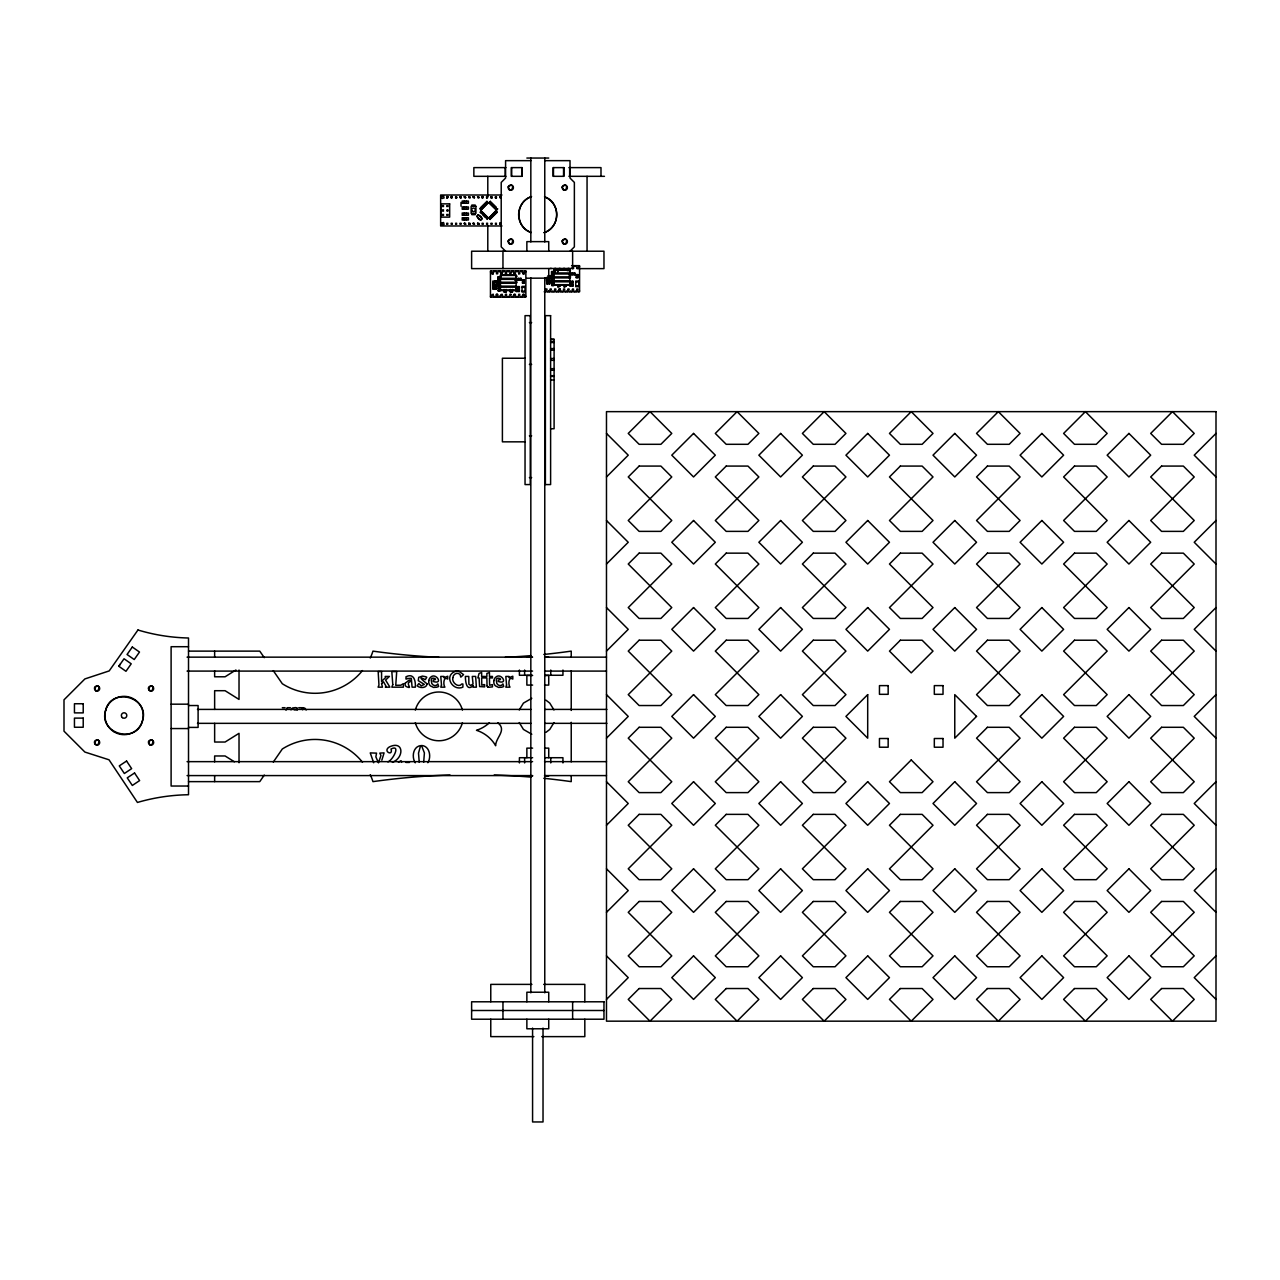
<?xml version="1.0" encoding="UTF-8"?>
<svg xmlns="http://www.w3.org/2000/svg" width="1280" height="1280" viewBox="0 0 1280 1280"><rect width="100%" height="100%" fill="white"/><g stroke="black" fill="none" stroke-linecap="round" stroke-linejoin="round"><path stroke-width="1.5" d="M493.312 283.168L493.312 284.512M498.368 284.512L498.368 283.168M547.04 277.792L547.04 279.152M547.872 278.128C550.4 282.848 551.776 275.104 548.768 278.128L526.864 278.208M552.08 279.152L552.08 277.792M401.584 762.368L401.056 760.752L398.416 762.24M423.68 762.272L424.4 752.928L421.52 745.488C429.68 745.888 431.552 756.864 427.856 762.704M381.84 760.192L384.08 752.88L379.792 753.104L380.96 755.504L378.464 762.816L375.856 756.848L376.56 753.136L370.24 752.896L373.68 762.768M290.992 709.84L292.48 708L295.504 707.6L297.152 707.904L297.152 710.224M477.088 216.208C479.472 223.488 485.6 217.616 478.192 215.088M519.248 709.952L523.44 703.104L531.792 698.288M553.968 722.576L549.776 729.424L545.92 732.384M285.984 710.176L287.2 707.712L290.448 707.712M118.8 666.256L124.048 658.768L131.216 663.808L125.968 671.296L118.8 666.256L120.304 664.112M264.272 775.104L259.76 781.632L188.512 781.632M273.296 762.048L282.32 748.992A60.848 60.848 0 0 1 362.464 762.176M387.888 761.856C392.944 760.224 401.184 743.84 391.024 749.024C393.456 756.656 382.224 751.312 389.328 746.944C403.76 740 404.544 757.632 392.352 762.368M446.88 196.528C446.672 200.416 448.944 194.176 446.72 197.76L447.824 196.672L446.72 196.672L447.824 197.76M446.72 197.76L447.824 196.672M451.296 196.528C451.104 200.416 453.36 194.176 451.152 197.76L452.24 196.672L451.152 196.672L452.24 197.76M442.48 206.608L443.568 205.52M451.152 197.76L452.24 196.672M455.568 197.76C458.656 198.016 453.552 195.968 456.672 197.76L455.568 197.76L456.672 196.672M442.48 211.04L443.568 209.936M446.896 206.608L448 205.52M460 197.76C463.088 198.016 457.968 195.968 461.088 197.76L460 196.672L461.088 196.672M442.48 215.456L443.568 214.368M446.896 211.04L448 209.936M446.896 215.456L448 214.368M464.416 197.76L465.52 196.672M468.848 197.76L469.936 196.672M446.72 224.304L447.824 223.216M473.264 197.76L474.368 196.672M451.152 224.304L452.24 223.216M477.68 197.76L478.784 196.672M482.256 196.528C482.064 200.416 484.336 194.176 482.112 197.76L483.2 196.672L482.112 196.672L483.2 197.76M455.568 224.304L456.672 223.216M482.112 197.76L483.2 196.672M486.688 196.528C486.48 200.416 488.752 194.176 486.528 197.76L487.632 196.672L486.528 196.672L487.632 197.76M460 224.304L461.088 223.216M486.528 197.76L487.632 196.672M464.416 224.304L465.52 223.216M490.96 197.76C494.048 198.016 488.944 195.968 492.048 197.76L490.96 197.76L492.048 196.672M468.848 224.304L469.936 223.216M495.376 197.76C498.464 198.016 493.36 195.968 496.48 197.76L495.376 197.76L496.48 196.672M483.056 212.672L482.32 214.4L483.536 213.168M473.264 224.304L474.368 223.216M499.808 197.76L500.896 196.672M477.68 224.304L478.784 223.216M486.992 216.624L486.256 218.352L487.488 217.12M482.112 224.304L483.2 223.216M486.528 224.304L487.632 223.216M490.96 224.304L492.048 223.216M495.376 224.304L496.48 223.216M499.808 224.304L500.896 223.216M490.464 271.904L491.328 271.024M492.112 273.808L492.112 272.672L493.248 272.672L493.248 273.808L492.112 273.808L492.112 272.672M493.248 272.672L493.248 273.808M495.76 271.024L494.88 271.904L494.016 271.024M497.584 272.768L497.664 273.808L496.528 273.808L496.528 272.672L497.664 272.672M500.176 271.024L499.312 271.904L498.448 271.024M500.96 273.808L500.96 272.672L500.96 273.808L502.096 273.808L502.096 272.672L500.96 272.672M502.096 272.672L502 273.728M504.608 271.024L503.728 271.904L502.864 271.024M506.432 272.768L505.376 272.672L505.376 273.808L506.512 273.808L506.512 272.672M509.024 271.024L508.16 271.904L507.28 271.024M510.848 272.768L510.928 273.808L509.808 273.808L509.808 272.672L510.928 272.672M513.456 271.024L512.576 271.904L511.712 271.024M492.112 295.472L493.248 294.336L493.248 295.472L492.112 295.472L492.192 294.432M514.224 273.808L514.224 272.672L514.224 273.808L515.36 273.808L515.36 272.672L514.224 272.672M517.872 271.024L517.008 271.904L516.128 271.024M494.016 297.12L494.88 296.24L495.648 297.12M496.416 295.472L496.416 294.336L497.552 294.336L497.552 295.472L496.416 295.472L496.416 294.336M497.552 294.336L497.552 295.472M518.656 273.808L519.776 273.808L519.776 272.672L518.656 272.672L518.736 273.728M522.304 271.024L521.424 271.904L520.56 271.024M498.336 297.12L499.2 296.24M500.96 295.472L502.096 294.336L502.096 295.472L500.96 295.472L501.04 294.432M523.072 273.808L523.072 272.672L524.208 272.672L524.208 273.808L523.072 273.808L523.072 272.672M524.208 272.672L524.112 273.728M502.864 297.12L503.728 296.24L504.608 297.12M506.432 294.432L506.512 295.472L505.376 295.472L505.376 294.336L506.512 294.336M507.28 297.12L508.16 296.24L509.024 297.12M510.848 294.432L510.928 295.472L509.808 295.472L509.808 294.336L510.928 294.336M511.712 297.12L512.576 296.24L513.456 297.12M514.224 295.472L514.224 294.336L515.36 294.336L515.36 295.472L514.224 295.472L514.224 294.336M516.128 297.12L517.008 296.24L517.872 297.12M518.656 295.472L519.776 295.472L519.776 294.336L518.656 294.336L518.736 295.392M520.56 297.12L521.424 296.24L522.304 297.12M523.072 295.472C522.32 293.968 525.008 293.744 524.208 295.472L523.072 295.472L523.072 294.336M550.256 268.448L551.392 268.448M570.016 251.216L574.368 246.864L574.368 182.416L570.016 178.064L570.016 160.656L544.624 160.656M524.976 297.12L525.856 296.24M554.672 268.448L555.808 268.448M559.104 268.448L560.224 268.448M563.52 268.448L564.656 268.448M545.824 290.112L545.824 288.976L546.96 288.976L546.96 290.112L545.92 290.016M567.952 268.448L569.072 268.448M547.744 291.76L548.608 290.88M550.144 290.112L550.144 288.976L551.28 288.976L551.28 290.112L550.224 290.016M573.408 267.392L572.368 267.312L572.368 268.448L573.504 268.448L471.616 268.624L471.616 251.216L603.968 251.216L603.968 268.624L578.496 268.624M576.016 265.664L575.152 266.544L574.272 265.664M552.048 291.76L552.912 290.88L553.904 291.76M554.672 290.112L554.672 288.976L555.808 288.976L555.808 290.112L554.768 290.016M576.8 268.448L577.92 268.448L576.8 268.448L576.8 267.312L577.92 267.312L577.92 268.448M556.576 291.76L557.456 290.88L558.32 291.76M559.104 290.112C558.352 288.608 561.04 288.384 560.224 290.112L559.104 290.112L559.104 288.976M561.008 291.76L561.872 290.88L562.752 291.76M563.52 290.112L563.52 288.976L564.656 288.976L564.656 290.112L563.616 290.016M565.424 291.76L566.304 290.88L567.168 291.76M567.952 290.112L567.952 288.976L569.072 288.976L569.072 290.112L568.032 290.016M569.856 291.76L570.72 290.88L571.6 291.76M572.368 290.112L573.504 288.976L573.504 290.112L572.368 290.112L572.464 289.072M574.272 291.76L575.152 290.88L576.016 291.76M576.8 290.112L576.8 288.976L577.92 288.976L577.92 290.112L576.88 290.016M578.704 291.76L579.568 290.88M606.48 476.96L628.24 455.184L606.48 433.424M606.48 564.032L628.24 542.272L606.48 520.496M606.48 651.104L628.24 629.344L606.48 607.568M606.48 738.176L628.24 716.416L606.48 694.64M606.48 825.264L628.24 803.488L606.48 781.728M606.48 912.336L628.24 890.56L606.48 868.8M606.48 999.408L628.24 977.632L606.48 955.872M1216 433.424L1194.224 455.184L1216 476.96M1216 520.496L1194.224 542.272L1216 564.032M1216 607.568L1194.224 629.344L1216 651.104M1216 694.64L1194.224 716.416L1216 738.176M1216 781.728L1194.224 803.488L1216 825.264M1216 868.8L1194.224 890.56L1216 912.336M1216 955.872L1194.224 977.632L1216 999.408M235.92 670L225.088 676.784L214.64 676.784L214.64 670.848M405.904 762.432L409.472 762.448M531.504 196.704C514.992 201.296 514.688 227.456 531.088 232.432M544.08 232.576C560.592 227.984 560.896 201.824 544.496 196.848A19.152 19.152 0 0 1 544.128 232.72M294.16 709.776L296.016 709.76M495.168 281.312L496.512 281.312M548.88 275.952L550.24 275.952M496.512 286.368L495.168 286.368M550.24 280.992L548.88 280.992M550.608 342.496L554.096 342.464M550.608 376.4L554.096 376.368M554.096 339.328L550.608 339.344L554.096 339.344L554.096 428.752L550.608 428.752M550.608 350.176L554.096 350.144M550.608 368.704L554.096 368.672M550.608 358.528L554.096 358.512M550.608 360.336L554.096 360.32M526.864 158.048L548.736 158.048M530.96 160.656L505.584 160.656L505.584 178.064L501.216 182.416L501.216 246.864L505.584 251.216M505.92 167.616L473.856 167.616L473.856 176.32L505.92 176.32M568.928 167.616L600.992 167.616L600.992 176.32M568.928 176.32L604.464 176.32M501.984 195.008L440.64 195.008L440.64 225.968L501.984 225.968M571.6 265.664L579.568 265.664L579.568 291.76L544.176 291.76M554.16 270.064L569.824 270.064M567.152 270.608L570.432 270.608L569.904 272.352M551.552 272.032L553.296 272.032M554.16 272.944L569.824 272.944M554.16 273.984L569.824 273.984M551.552 274.256L553.296 274.256M568.672 274.32L570.416 274.32L570.416 277.6L568.672 277.6M568.672 274.848L570.416 274.848M504.336 275.168L501.056 275.168L501.056 276.912M576.208 275.104L577.952 275.104M500.432 275.424L516.112 275.424M548.032 275.696L552.608 275.696L552.608 281.264L546.512 281.264L546.512 277.552M554.16 276.864L569.824 276.864M568.672 277.072L570.416 277.072M497.824 277.392L499.568 277.392M576.208 277.344L577.952 277.344M554.16 277.904L569.824 277.904M500.432 278.304L516.112 278.304M500.432 279.344L516.112 279.344M497.824 279.632L499.568 279.632M514.96 279.68L516.688 279.68L516.688 282.96L514.96 282.96M514.96 280.208L516.688 280.208M522.496 280.464L524.24 280.464M554.16 280.784L569.824 280.784M569.872 281.248L573.152 281.248L573.152 282.976L569.872 282.976M554.16 281.824L569.824 281.824M575.744 281.952L578.752 281.952M500.432 282.224L516.112 282.224M514.96 282.432L516.688 282.432M522.496 282.704L524.24 282.704M551.888 282.96L553.632 282.96M500.432 283.264L516.112 283.264M569.872 284.368L573.152 284.368L573.152 286.112L569.872 286.112L569.824 269.552L554.16 269.552L554.16 285.216L569.824 285.216M554.16 284.688L569.824 284.688M551.888 285.184L553.632 285.184M575.744 285.792L578.752 285.792M500.432 286.144L516.112 286.144M516.16 286.608L519.424 286.608L519.424 288.352L516.16 288.352M500.432 287.184L516.112 287.184M522.032 287.312L525.024 287.312M498.16 288.32L499.904 288.32M516.16 289.744L519.424 289.744L519.424 291.488L516.16 291.488L516.112 274.912L500.432 274.912L500.432 290.576L516.112 290.576M500.432 290.064L516.112 290.064M498.16 290.544L499.904 290.544M522.032 291.152L525.024 291.152M504.064 291.664L506.16 291.664M510.336 291.664L512.432 291.664M529.392 322.608L531.648 322.608M550.608 348.608L554.096 348.592M525.04 358.24L502.4 358.24L502.4 441.84L525.04 441.84M529.392 364.416L531.648 364.416M550.608 370.256L554.096 370.256M550.608 375.696L554.096 375.696M550.608 380L554.096 380M529.392 435.808L531.648 435.808M529.392 477.6L531.648 477.6M188.512 646.704L171.104 646.704L171.104 786.032L188.512 786.032M188.512 651.12L259.76 651.12L264.272 657.648M187.072 657.152L532.576 657.152L526.864 657.216M606.48 657.152L544.56 657.152L548.736 657.216M187.072 671.088L532.576 671.088M544.56 671.088L606.48 671.088M532.096 675.264L519.408 675.264L519.408 670.048M545.152 675.264L562.944 675.264L562.944 670.048M532.624 675.504L526.864 675.504L526.864 685.088L532.624 685.088M545.184 675.504L548.736 675.504L548.736 685.088L544.544 685.088M171.104 704.176L188.512 704.176M188.512 705.536L198.096 705.536L198.096 727.408L188.512 727.408M282.32 707.712L285.072 707.712M298.752 707.712L301.504 707.712M306.16 710L304.8 708.128L302 707.712L302.576 709.76M197.472 709.408L530.992 709.408M544.976 709.408L606.88 709.408M197.472 723.344L530.992 723.344M544.976 723.344L606.88 723.344M171.104 728.56L188.512 728.56M532.624 748.128L526.864 748.128L526.864 757.712M544.544 748.128L548.736 748.128L548.736 757.712M532.624 757.712L519.408 757.712L519.408 762.928M545.152 757.712L562.944 757.712L562.944 762.928M187.072 761.648L532.576 761.648M544.56 761.648L606.48 761.648M187.072 775.584L532.576 775.584M544.56 775.584L606.48 775.584M526.864 775.984L532.624 775.984M544.544 775.984L548.736 775.984M531.92 984.384L490.768 984.384L490.768 1001.792M543.664 984.384L584.816 984.384L584.816 1001.792M471.616 1010.496L603.968 1010.496M533.872 1036.624L490.768 1036.624L490.768 1019.216M541.712 1036.624L584.816 1036.624L584.816 1019.216M550.608 341.568L554.096 341.584M302.496 707.712L303.392 707.76M488.4 687.28L492.448 686.896L492.448 684.64L489.6 685.2L489.456 677.92L492.448 677.92L492.448 676.432L489.456 676.432L489.456 672.544L486.88 673.424L486.88 676.432L485.648 676.432L485.648 677.92L486.88 677.92L487.008 685.664L488.4 687.28A2.176 2.176 0 0 1 487.008 685.664M531.792 734.256L523.44 729.424L519.248 722.576M234.384 761.776L225.088 755.968L214.64 755.968L214.64 761.888M545.92 700.144L549.776 703.104L553.968 709.952M578.704 265.664L579.568 266.544M499.808 196.672L500.896 197.76M495.376 196.672L496.48 197.76M490.96 196.672L492.048 197.76M477.68 196.672L478.784 197.76M473.264 196.672L474.368 197.76M499.808 223.216L500.896 224.304M468.848 196.672L469.936 197.76M495.376 223.216L496.48 224.304M560.224 290.112L560.144 289.072M464.416 196.672L465.52 197.76M490.96 223.216L492.048 224.304M460 196.672L461.088 197.76M486.528 223.216L487.632 224.304M455.568 196.672L456.672 197.76M482.112 223.216L483.2 224.304M548.496 290.88L549.36 291.76M477.68 223.216L478.784 224.304M524.976 271.024L525.856 271.904M473.264 223.216L474.368 224.304M468.848 223.216L469.936 224.304M446.896 205.52L448 206.608M464.416 223.216L465.52 224.304M442.48 205.52L443.568 206.608M446.896 209.936L448 211.04M460 223.216L461.088 224.304M442.48 209.936L443.568 211.04M446.896 214.368L448 215.456M455.568 223.216L456.672 224.304M524.112 295.392L524.112 294.432M442.48 214.368L443.568 215.456M451.152 223.216L452.24 224.304M446.72 223.216L447.824 224.304M502 295.392L502 294.432M499.312 296.24L500.176 297.12M493.152 295.392L493.152 294.432M490.464 296.24L491.328 297.12M273.296 670.688L282.32 683.744A60.848 60.848 0 0 0 362.464 670.576M415.248 762.8C411.552 757.216 412.928 746.736 420.608 745.6L418.512 753.152L419.248 762.336M497.872 722.784C507.152 730.352 495.792 737.296 495.616 745.744L495.152 744.832A34.32 34.32 0 0 0 476.48 730.304A34.32 34.32 0 0 0 489.408 722.736M587.056 176.32L587.056 251.216M574.352 273.04L574.352 274.784M573.504 267.312L573.504 268.448M572.624 251.216L572.624 268.624M572.624 281.248L572.624 282.976M572.624 284.368L572.624 286.112M572.624 1001.792L572.624 1019.216M572.112 273.04L572.112 274.784M571.232 657.04L571.232 651.12A708.96 708.96 0 0 1 543.808 654.448M571.232 670.896L571.232 710.432M571.232 722.304L571.232 761.856M571.232 775.696L571.232 781.632A708.96 708.96 0 0 0 543.808 778.304M570.4 281.248L570.4 282.976M570.4 284.368L570.4 286.112M569.648 167.616L569.648 176.32M563.552 167.616L563.552 176.32M558.048 271.552L558.048 269.808L554.768 269.808L554.768 271.552M557.52 269.808L557.52 271.552M555.296 269.808L555.296 271.552M553.472 167.616L553.472 176.32M550.752 670.048L550.752 675.264M550.752 757.712L550.752 762.928M549.44 282.176L549.44 283.904M548.736 251.216L548.736 241.632L526.864 241.632L526.864 251.216M548.736 268.624L548.736 278.208M548.736 1001.792L548.736 992.224L526.864 992.224L526.864 1001.792M548.736 1019.216L548.736 1028.784L526.864 1028.784L526.864 1019.216M547.216 282.176L547.216 283.904M544.768 158.048L544.768 241.92M544.768 277.872L544.768 992.848M543.024 1028.096L543.024 1121.952L532.576 1121.952L532.576 1028.096M530.832 158.048L530.832 241.92M530.832 277.872L530.832 992.848M524.624 670.048L524.624 675.264M524.624 757.712L524.624 762.928M521.744 167.616L521.744 176.32M520.624 278.4L520.624 280.144M518.912 286.608L518.912 288.352M518.912 289.744L518.912 291.488M518.4 278.4L518.4 280.144M516.672 286.608L516.672 288.352M516.672 289.744L516.672 291.488M512.432 289.44L512.432 292.192L510.336 292.192L510.336 289.44M511.664 167.616L511.664 176.32M506.16 289.44L506.16 292.192L504.064 292.192L504.064 289.44M505.2 167.616L505.2 176.32M502.96 251.216L502.96 268.624M502.96 1001.792L502.96 1019.216M495.712 287.536L495.712 289.28M493.488 287.536L493.488 289.28M487.792 176.32L487.792 196.032M487.792 225.6L487.792 251.216M475.2 206.256L475.2 205.056L471.84 205.056L471.84 206.256M475.2 213.456L475.2 214.656L471.84 214.656L471.84 213.456M466.368 201.072L466.368 203.248M466.368 206.976L466.448 209.168M466.368 213.072L466.448 215.248M466.368 217.792L466.368 219.968M464.272 201.072L464.192 203.248M464.192 206.976L464.272 209.168M464.272 213.072L464.192 215.248M464.192 217.792L464.272 219.968M461.008 202.4L461.008 206.16M239.024 670.032L239.024 699.424L225.088 690.704L214.64 690.704L214.64 709.408M239.024 762.72L239.024 733.328L225.088 742.032L214.64 742.032L214.64 723.344M214.64 651.12L214.64 657.04M214.64 775.712L214.64 781.632M370.256 658.016A60.848 60.848 0 0 0 372.96 651.12A708.96 708.96 0 0 0 438.96 657.312M370.256 774.72A60.848 60.848 0 0 1 372.96 781.632A708.96 708.96 0 0 1 450 775.008M530.976 655.632A708.96 708.96 0 0 1 505.248 657.312M494.192 775.008A708.96 708.96 0 0 1 530.976 777.104M462.432 722.688A24.384 24.384 0 0 1 415.328 722.688M415.328 710.064A24.384 24.384 0 0 1 462.432 710.064M531.04 232.56A19.152 19.152 0 0 1 531.456 196.56M548.256 276.208A2.608 2.608 0 0 1 552.128 278.016A2.608 2.608 0 0 1 549.104 281.056A2.608 2.608 0 0 1 547.296 277.168M381.584 683.504L382.448 687.168L378.08 687.168L378.96 685.104L378.176 671.6L381.568 671.6L381.568 681.408L385.712 677.44L385.152 676.432L389.424 676.432L385.6 680.08L389.904 687.168L385.328 687.168L385.968 686.08L383.488 681.76L381.584 683.504M480.672 210.352L488.688 218.32L497.728 208.752L496.384 210.048L488.432 202.464L480.672 210.352M452.864 677.664C451.408 682.352 458.464 688.32 461.808 683.984L462.896 683.984L462.896 687.12C453.184 691.648 443.856 676.736 454.288 671.808A8.208 8.208 0 0 1 459.168 671.472L463.552 674.64L460.816 677.136L460.064 674.624C457.696 671.52 452.928 674.192 452.864 677.664M428.768 680.576L428.8 682.896A5.36 5.36 0 0 0 430.4 685.872L433.472 687.408L436.72 687.232L438.624 686.512L437.888 683.888C436.176 687.44 430.912 685.088 431.472 681.488C429.408 675.168 439.92 679.76 433.216 679.968L433.216 681.488C443.936 684.864 435.904 672.272 430.864 677.056A5.6 5.6 0 0 0 428.768 680.576M493.84 680.576L493.856 682.896A5.36 5.36 0 0 0 495.472 685.872L498.528 687.408L501.776 687.232L503.696 686.512L502.944 683.888C501.232 687.44 495.984 685.088 496.544 681.488C494.48 675.168 504.976 679.76 498.288 679.968L498.288 681.488C508.992 684.864 500.96 672.272 495.936 677.056A5.6 5.6 0 0 0 493.84 680.576M148.528 687.936C152.128 697.776 156 680.592 148.528 687.936M562.24 187.072C565.84 196.912 569.712 179.728 562.24 187.072M405.168 683.264L405.168 684.768A3.12 3.12 0 0 0 406.176 686.56C413.936 689.808 404.768 683.44 410.08 681.728L410.08 680.064L408.976 680.24L405.168 683.264M441.504 685.104L440.768 687.168L444.912 687.168C442.944 684.752 443.568 675.584 447.728 679.104L447.728 676.224L443.856 677.696L443.856 676.432L440.768 676.432L441.504 685.104M506.576 685.104L505.824 687.168L509.984 687.168C508 684.752 508.624 675.584 512.8 679.104L512.8 676.224L508.928 677.696L508.928 676.432L505.824 676.432L506.576 685.104M392.784 684.592L391.824 687.168L403.376 687.168L403.376 683.664L400.848 685.216L395.744 685.296L396.704 671.6L391.824 671.6L392.784 684.592M427.12 683.888C426.608 688.384 419.888 688.336 417.136 685.856L418.848 683.504L421.2 685.872L424.336 684.416L418.272 680.656L418.72 677.328L422.464 676.096L425.776 676.72L426.768 677.232L425.296 679.664C416.256 674.944 423.664 681.152 427.12 683.888M94.56 741.824C97.776 751.792 102.32 734.768 94.56 741.824M494.144 283.488C496.784 288.304 498.496 280.016 494.144 283.488M508.272 240.96C511.488 250.928 516.032 233.92 508.272 240.96M105.632 710.32C98.096 733.76 136.768 744.624 142.528 720.672C150.064 697.232 111.392 686.384 105.632 710.32M148.576 741.728C151.392 751.808 156.608 734.976 148.576 741.728M562.288 240.864C565.104 250.944 570.32 234.128 562.288 240.864M462.544 202.16L462.112 203.248L468.416 203.248L468.416 201.072L462.112 201.072L462.544 202.16M462.544 208.08L462.112 209.168L468.416 209.168L468.416 206.976L462.112 206.976L462.544 208.08M462.544 214.16L462.112 215.248L468.416 215.248L468.416 213.072L462.112 213.072L462.544 214.16M462.544 218.88L462.112 219.968L468.416 219.968L468.416 217.792L462.112 217.792L462.544 218.88M94.624 687.648C97.104 697.824 102.848 681.168 94.624 687.648M508.336 186.8C510.832 196.976 516.56 180.32 508.336 186.8M441.6 196.496L442.128 198.464L444.096 197.936L443.568 195.968L441.6 196.496M441.6 223.04L442.128 225.008L444.096 224.48L443.568 222.512L441.6 223.04M464.272 196.816L465.648 197.616L464.272 196.816M468.704 196.816L470.08 197.616L468.704 196.816M464.272 223.36L465.648 224.16L464.272 223.36M473.12 196.816L474.496 197.616L473.12 196.816M468.704 223.36L470.08 224.16L468.704 223.36M477.552 196.816L478.928 197.616L477.552 196.816M473.12 223.36L474.496 224.16L473.12 223.36M477.552 223.36L478.928 224.16L477.552 223.36M499.664 196.816L501.04 197.616L499.664 196.816M499.664 223.36L501.04 224.16L499.664 223.36M483.744 684.624L481.808 685.2L481.648 677.92L484.656 677.92L484.656 676.432L481.648 676.432L481.648 672.544L479.072 673.424L477.856 677.92L479.072 677.92L479.616 686.56L484.656 686.896L484.656 684.64L483.744 684.624M137.952 630L109.2 670.912L84.896 678.928L64 699.824L64 731.168L84.896 752.064L109.008 759.792L137.44 802.448A192.384 192.384 0 0 1 188.512 794.736L188.512 638A188.96 188.96 0 0 1 137.952 630M132.32 647.024L127.056 654.496L134.224 659.536L139.488 652.048L132.32 647.024M407.232 678.544L406.016 679.152L406.016 676.752C414.464 672.64 415.664 681.728 415.344 687.168L412.08 687.168L411.312 678.272L407.232 678.544M480.832 210.016L480.032 208.256L480.768 209.984M473.056 685.856C465.984 691.872 465.456 680.32 465.376 676.432L468.784 676.432L468.896 684.208L470.656 685.456L473.056 684.016L472.272 676.432L475.664 676.432L476.368 687.168L473.056 687.168L473.056 685.856M481.008 207.28L481.76 208.992L481.008 207.28M482 206.288L482.736 208.016L482 206.288M482.976 205.296L483.728 207.024L482.976 205.296M483.968 204.32L484.704 206.048L483.968 204.32M484.96 203.328L485.696 205.056L484.96 203.328M485.936 202.352L486.672 204.08L485.936 202.352M486.928 201.36L487.664 203.088L486.928 201.36M481.088 210.704L480.336 212.432L481.088 210.704M490.336 201.36L489.6 203.088L490.336 201.36M478.32 214.72L476.72 216.32L480.704 220.304L482.304 218.704L478.32 214.72M491.328 202.352L490.592 204.08L491.328 202.352M482.064 211.696L481.328 213.424L482.064 211.696M492.304 203.328L491.568 205.056L492.304 203.328M484.032 213.664L483.296 215.392L484.032 213.664M493.296 204.32L492.56 206.048L493.296 204.32M485.024 214.656L484.288 216.368L485.024 214.656M494.288 205.296L493.536 207.024L494.288 205.296M495.264 206.288L494.528 208.016L495.264 206.288M486 215.632L485.264 217.36L486 215.632M496.256 207.28L495.52 208.992L496.256 207.28M487.984 217.6L487.232 219.328L487.984 217.6M489.408 217.696L490.16 219.424L489.408 217.696M490.4 216.704L491.136 218.432L490.4 216.704M491.392 215.728L492.128 217.456L491.392 215.728M492.368 214.736L493.104 216.464L492.368 214.736M493.36 213.76L494.096 215.472L493.36 213.76M494.336 212.768L495.072 214.496L494.336 212.768M495.328 211.792L496.064 213.504L495.328 211.792M496.304 210.8L497.056 212.528L496.304 210.8M650.016 411.648L628.24 433.424L639.136 444.304L660.896 444.304L671.776 433.424L650.016 411.648M639.136 466.08L628.24 476.96L671.776 520.496L660.896 531.376L639.136 531.376L628.24 520.496L671.776 476.96L660.896 466.08L639.136 466.08M693.552 433.424L671.776 455.184L693.552 476.96L715.312 455.184L693.552 433.424M737.088 411.648L715.312 433.424L726.208 444.304L747.968 444.304L758.864 433.424L737.088 411.648M639.136 553.152L628.24 564.032L671.776 607.568L660.896 618.448L639.136 618.448L628.24 607.568L671.776 564.032L660.896 553.152L639.136 553.152M726.208 466.08L715.312 476.96L758.864 520.496L747.968 531.376L726.208 531.376L715.312 520.496L758.864 476.96L747.968 466.08L726.208 466.08M693.552 520.496L671.776 542.272L693.552 564.032L715.312 542.272L693.552 520.496M780.624 433.424L758.864 455.184L780.624 476.96L802.4 455.184L780.624 433.424M824.16 411.648L802.4 433.424L813.28 444.304L835.04 444.304L845.936 433.424L824.16 411.648M639.136 640.224L628.24 651.104L671.776 694.64L660.896 705.536L639.136 705.536L628.24 694.64L671.776 651.104L660.896 640.224L639.136 640.224M726.208 553.152L715.312 564.032L758.864 607.568L747.968 618.448L726.208 618.448L715.312 607.568L758.864 564.032L747.968 553.152L726.208 553.152M813.28 466.08L802.4 476.96L845.936 520.496L835.04 531.376L813.28 531.376L802.4 520.496L845.936 476.96L835.04 466.08L813.28 466.08M693.552 607.568L671.776 629.344L693.552 651.104L715.312 629.344L693.552 607.568M780.624 520.496L758.864 542.272L780.624 564.032L802.4 542.272L780.624 520.496M867.696 433.424L845.936 455.184L867.696 476.96L889.472 455.184L867.696 433.424M911.232 411.648L889.472 433.424L900.352 444.304L922.128 444.304L933.008 433.424L911.232 411.648M639.136 727.296L628.24 738.176L671.776 781.728L660.896 792.608L639.136 792.608L628.24 781.728L671.776 738.176L660.896 727.296L639.136 727.296M726.208 640.224L715.312 651.104L758.864 694.64L747.968 705.536L726.208 705.536L715.312 694.64L758.864 651.104L747.968 640.224L726.208 640.224M813.28 553.152L802.4 564.032L845.936 607.568L835.04 618.448L813.28 618.448L802.4 607.568L845.936 564.032L835.04 553.152L813.28 553.152M900.352 466.08L889.472 476.96L933.008 520.496L922.128 531.376L900.352 531.376L889.472 520.496L933.008 476.96L922.128 466.08L900.352 466.08M693.552 694.64L671.776 716.416L693.552 738.176L715.312 716.416L693.552 694.64M780.624 607.568L758.864 629.344L780.624 651.104L802.4 629.344L780.624 607.568M867.696 520.496L845.936 542.272L867.696 564.032L889.472 542.272L867.696 520.496M954.768 433.424L933.008 455.184L954.768 476.96L976.544 455.184L954.768 433.424M998.32 411.648L976.544 433.424L987.424 444.304L1009.2 444.304L1020.08 433.424L998.32 411.648M639.136 814.368L628.24 825.264L671.776 868.8L660.896 879.68L639.136 879.68L628.24 868.8L671.776 825.264L660.896 814.368L639.136 814.368M726.208 727.296L715.312 738.176L758.864 781.728L747.968 792.608L726.208 792.608L715.312 781.728L758.864 738.176L747.968 727.296L726.208 727.296M813.28 640.224L802.4 651.104L845.936 694.64L835.04 705.536L813.28 705.536L802.4 694.64L845.936 651.104L835.04 640.224L813.28 640.224M900.352 553.152L889.472 564.032L933.008 607.568L922.128 618.448L900.352 618.448L889.472 607.568L933.008 564.032L922.128 553.152L900.352 553.152M987.424 466.08L976.544 476.96L1020.08 520.496L1009.2 531.376L987.424 531.376L976.544 520.496L1020.08 476.96L1009.2 466.08L987.424 466.08M693.552 781.728L671.776 803.488L693.552 825.264L715.312 803.488L693.552 781.728M780.624 694.64L758.864 716.416L780.624 738.176L802.4 716.416L780.624 694.64M867.696 607.568L845.936 629.344L867.696 651.104L889.472 629.344L867.696 607.568M954.768 520.496L933.008 542.272L954.768 564.032L976.544 542.272L954.768 520.496M1041.856 433.424L1020.08 455.184L1041.856 476.96L1063.616 455.184L1041.856 433.424M1085.392 411.648L1063.616 433.424L1074.496 444.304L1096.272 444.304L1107.152 433.424L1085.392 411.648M639.136 901.456L628.24 912.336L671.776 955.872L660.896 966.752L639.136 966.752L628.24 955.872L671.776 912.336L660.896 901.456L639.136 901.456M726.208 814.368L715.312 825.264L758.864 868.8L747.968 879.68L726.208 879.68L715.312 868.8L758.864 825.264L747.968 814.368L726.208 814.368M813.28 727.296L802.4 738.176L845.936 781.728L835.04 792.608L813.28 792.608L802.4 781.728L845.936 738.176L835.04 727.296L813.28 727.296M900.352 640.224L889.472 651.104L911.232 672.88L933.008 651.104L922.128 640.224L900.352 640.224M987.424 553.152L976.544 564.032L1020.08 607.568L1009.2 618.448L987.424 618.448L976.544 607.568L1020.08 564.032L1009.2 553.152L987.424 553.152M1074.496 466.08L1063.616 476.96L1107.152 520.496L1096.272 531.376L1074.496 531.376L1063.616 520.496L1107.152 476.96L1096.272 466.08L1074.496 466.08M693.552 868.8L671.776 890.56L693.552 912.336L715.312 890.56L693.552 868.8M780.624 781.728L758.864 803.488L780.624 825.264L802.4 803.488L780.624 781.728M867.696 694.64L845.936 716.416L867.696 738.176L867.696 694.64M954.768 607.568L933.008 629.344L954.768 651.104L976.544 629.344L954.768 607.568M1041.856 520.496L1020.08 542.272L1041.856 564.032L1063.616 542.272L1041.856 520.496M1128.928 433.424L1107.152 455.184L1128.928 476.96L1150.688 455.184L1128.928 433.424M1172.464 411.648L1150.688 433.424L1161.584 444.304L1183.344 444.304L1194.224 433.424L1172.464 411.648M639.136 988.528L628.24 999.408L650.016 1021.168L671.776 999.408L660.896 988.528L639.136 988.528M726.208 901.456L715.312 912.336L758.864 955.872L747.968 966.752L726.208 966.752L715.312 955.872L758.864 912.336L747.968 901.456L726.208 901.456M813.28 814.368L802.4 825.264L845.936 868.8L835.04 879.68L813.28 879.68L802.4 868.8L845.936 825.264L835.04 814.368L813.28 814.368M987.424 640.224L976.544 651.104L1020.08 694.64L1009.2 705.536L987.424 705.536L976.544 694.64L1020.08 651.104L1009.2 640.224L987.424 640.224M1074.496 553.152L1063.616 564.032L1107.152 607.568L1096.272 618.448L1074.496 618.448L1063.616 607.568L1107.152 564.032L1096.272 553.152L1074.496 553.152M1161.584 466.08L1150.688 476.96L1194.224 520.496L1183.344 531.376L1161.584 531.376L1150.688 520.496L1194.224 476.96L1183.344 466.08L1161.584 466.08M693.552 955.872L671.776 977.632L693.552 999.408L715.312 977.632L693.552 955.872M780.624 868.8L758.864 890.56L780.624 912.336L802.4 890.56L780.624 868.8M867.696 781.728L845.936 803.488L867.696 825.264L889.472 803.488L867.696 781.728M1041.856 607.568L1020.08 629.344L1041.856 651.104L1063.616 629.344L1041.856 607.568M1128.928 520.496L1107.152 542.272L1128.928 564.032L1150.688 542.272L1128.928 520.496M911.232 759.952L889.472 781.728L900.352 792.608L922.128 792.608L933.008 781.728L911.232 759.952M976.544 716.416L954.768 738.176L954.768 694.64L976.544 716.416M726.208 988.528L715.312 999.408L737.088 1021.168L758.864 999.408L747.968 988.528L726.208 988.528M813.28 901.456L802.4 912.336L845.936 955.872L835.04 966.752L813.28 966.752L802.4 955.872L845.936 912.336L835.04 901.456L813.28 901.456M900.352 814.368L889.472 825.264L933.008 868.8L922.128 879.68L900.352 879.68L889.472 868.8L933.008 825.264L922.128 814.368L900.352 814.368M987.424 727.296L976.544 738.176L1020.08 781.728L1009.2 792.608L987.424 792.608L976.544 781.728L1020.08 738.176L1009.2 727.296L987.424 727.296M1074.496 640.224L1063.616 651.104L1107.152 694.64L1096.272 705.536L1074.496 705.536L1063.616 694.64L1107.152 651.104L1096.272 640.224L1074.496 640.224M1161.584 553.152L1150.688 564.032L1194.224 607.568L1183.344 618.448L1161.584 618.448L1150.688 607.568L1194.224 564.032L1183.344 553.152L1161.584 553.152M780.624 955.872L758.864 977.632L780.624 999.408L802.4 977.632L780.624 955.872M867.696 868.8L845.936 890.56L867.696 912.336L889.472 890.56L867.696 868.8M954.768 781.728L933.008 803.488L954.768 825.264L976.544 803.488L954.768 781.728M1041.856 694.64L1020.08 716.416L1041.856 738.176L1063.616 716.416L1041.856 694.64M1128.928 607.568L1107.152 629.344L1128.928 651.104L1150.688 629.344L1128.928 607.568M813.28 988.528L802.4 999.408L824.16 1021.168L845.936 999.408L835.04 988.528L813.28 988.528M900.352 901.456L889.472 912.336L933.008 955.872L922.128 966.752L900.352 966.752L889.472 955.872L933.008 912.336L922.128 901.456L900.352 901.456M987.424 814.368L976.544 825.264L1020.08 868.8L1009.2 879.68L987.424 879.68L976.544 868.8L1020.08 825.264L1009.2 814.368L987.424 814.368M1074.496 727.296L1063.616 738.176L1107.152 781.728L1096.272 792.608L1074.496 792.608L1063.616 781.728L1107.152 738.176L1096.272 727.296L1074.496 727.296M1161.584 640.224L1150.688 651.104L1194.224 694.64L1183.344 705.536L1161.584 705.536L1150.688 694.64L1194.224 651.104L1183.344 640.224L1161.584 640.224M867.696 955.872L845.936 977.632L867.696 999.408L889.472 977.632L867.696 955.872M954.768 868.8L933.008 890.56L954.768 912.336L976.544 890.56L954.768 868.8M1041.856 781.728L1020.08 803.488L1041.856 825.264L1063.616 803.488L1041.856 781.728M1128.928 694.64L1107.152 716.416L1128.928 738.176L1150.688 716.416L1128.928 694.64M900.352 988.528L889.472 999.408L911.232 1021.168L933.008 999.408L922.128 988.528L900.352 988.528M987.424 901.456L976.544 912.336L1020.08 955.872L1009.2 966.752L987.424 966.752L976.544 955.872L1020.08 912.336L1009.2 901.456L987.424 901.456M1074.496 814.368L1063.616 825.264L1107.152 868.8L1096.272 879.68L1074.496 879.68L1063.616 868.8L1107.152 825.264L1096.272 814.368L1074.496 814.368M1161.584 727.296L1150.688 738.176L1194.224 781.728L1183.344 792.608L1161.584 792.608L1150.688 781.728L1194.224 738.176L1183.344 727.296L1161.584 727.296M954.768 955.872L933.008 977.632L954.768 999.408L976.544 977.632L954.768 955.872M1041.856 868.8L1020.08 890.56L1041.856 912.336L1063.616 890.56L1041.856 868.8M1128.928 781.728L1107.152 803.488L1128.928 825.264L1150.688 803.488L1128.928 781.728M987.424 988.528L976.544 999.408L998.32 1021.168L1020.08 999.408L1009.2 988.528L987.424 988.528M1074.496 901.456L1063.616 912.336L1107.152 955.872L1096.272 966.752L1074.496 966.752L1063.616 955.872L1107.152 912.336L1096.272 901.456L1074.496 901.456M1161.584 814.368L1150.688 825.264L1194.224 868.8L1183.344 879.68L1161.584 879.68L1150.688 868.8L1194.224 825.264L1183.344 814.368L1161.584 814.368M1041.856 955.872L1020.08 977.632L1041.856 999.408L1063.616 977.632L1041.856 955.872M1128.928 868.8L1107.152 890.56L1128.928 912.336L1150.688 890.56L1128.928 868.8M1074.496 988.528L1063.616 999.408L1085.392 1021.168L1107.152 999.408L1096.272 988.528L1074.496 988.528M1161.584 901.456L1150.688 912.336L1194.224 955.872L1183.344 966.752L1161.584 966.752L1150.688 955.872L1194.224 912.336L1183.344 901.456L1161.584 901.456M1128.928 955.872L1107.152 977.632L1128.928 999.408L1150.688 977.632L1128.928 955.872M1161.584 988.528L1150.688 999.408L1172.464 1021.168L1194.224 999.408L1183.344 988.528L1161.584 988.528M126.576 761.04L119.28 765.888L124.352 773.504L131.648 768.64L126.576 761.04M134.544 772.992L127.248 777.856L132.32 785.456L139.616 780.592L134.544 772.992M522.128 167.616L511.296 167.616L511.296 176.32L522.128 176.32L522.128 167.616M563.92 167.616L553.104 167.616L553.104 176.32L563.92 176.32L563.92 167.616M449.664 203.856L440.816 203.856L440.816 217.12L449.664 217.12L449.664 203.856M475.92 206.256L471.12 206.256L471.12 213.456L475.92 213.456L475.92 206.256M525.856 271.024L490.464 271.024L490.464 297.12L525.856 297.12L525.856 271.024M553.296 271.504L551.552 271.504L551.552 274.784L553.296 274.784L553.296 271.504M574.864 273.04L571.6 273.04L571.6 274.784L574.864 274.784L574.864 273.04M577.952 274.592L576.208 274.592L576.208 277.856L577.952 277.856L577.952 274.592M516.704 275.984L516.192 277.712L516.704 275.984M499.568 276.88L497.824 276.88L497.824 280.144L499.568 280.144L499.568 276.88M521.152 278.4L517.872 278.4L517.872 280.144L521.152 280.144L521.152 278.4M524.24 279.952L522.496 279.952L522.496 283.216L524.24 283.216L524.24 279.952M498.896 281.056L492.8 281.056L492.8 286.624L498.896 286.624L498.896 281.056M578.752 281.056L575.744 281.056L575.744 286.688L578.752 286.688L578.752 281.056M549.968 282.176L546.688 282.176L546.688 283.904L549.968 283.904L549.968 282.176M553.632 282.432L551.888 282.432L551.888 285.712L553.632 285.712L553.632 282.432M525.024 286.416L522.032 286.416L522.032 292.048L525.024 292.048L525.024 286.416M559.872 286.304L557.792 286.816L559.872 286.304M566.144 286.304L564.048 286.832L566.144 286.304M496.24 287.536L492.96 287.536L492.96 289.28L496.24 289.28L496.24 287.536M499.904 287.792L498.16 287.792L498.16 291.072L499.904 291.072L499.904 287.792M530.256 315.648L525.04 315.648L525.04 484.576L530.256 484.576L530.256 315.648M550.608 315.648L545.392 315.648L545.392 484.576L550.608 484.576L550.608 315.648M1216 411.648L606.48 411.648L606.48 1021.168L1216 1021.168L1216 411.648M888.16 685.616L879.456 685.616L879.456 694.32L888.16 694.32L888.16 685.616M943.024 685.616L934.32 685.616L934.32 694.32L943.024 694.32L943.024 685.616M83.216 703.744L74.448 703.744L74.448 712.88L83.216 712.88L83.216 703.744M83.216 718.112L74.448 718.112L74.448 727.248L83.216 727.248L83.216 718.112M888.16 738.512L879.456 738.512L879.456 747.216L888.16 747.216L888.16 738.512M943.024 738.512L934.32 738.512L934.32 747.216L943.024 747.216L943.024 738.512M603.968 1001.792L471.616 1001.792L471.616 1019.216L603.968 1019.216L603.968 1001.792M149.296 690.432A2.608 2.608 0 0 0 153.616 689.088A2.608 2.608 0 0 0 150.304 686.016A2.608 2.608 0 0 0 149.296 690.432M149.68 744.704A2.608 2.608 0 0 0 153.68 742.592A2.608 2.608 0 0 0 149.856 740.176A2.608 2.608 0 0 0 149.68 744.704M122.368 717.616A2.72 2.72 0 0 0 126.768 715.92A2.72 2.72 0 0 0 123.104 712.96A2.72 2.72 0 0 0 122.368 717.616M95.248 744.336A2.608 2.608 0 0 0 99.616 743.168A2.608 2.608 0 0 0 96.416 739.968A2.608 2.608 0 0 0 95.248 744.336M114.304 731.984A19.152 19.152 0 0 0 143.232 715.728A19.152 19.152 0 0 0 114.704 698.8A19.152 19.152 0 0 0 114.304 731.984M95.632 690.672A2.608 2.608 0 0 0 99.696 688.688A2.608 2.608 0 0 0 95.936 686.16A2.608 2.608 0 0 0 95.632 690.672M563.024 189.568A2.608 2.608 0 0 0 567.328 188.224A2.608 2.608 0 0 0 564.016 185.152A2.608 2.608 0 0 0 563.024 189.568M563.392 243.84A2.608 2.608 0 0 0 567.392 241.728A2.608 2.608 0 0 0 563.568 239.328A2.608 2.608 0 0 0 563.392 243.84M508.96 243.488A2.608 2.608 0 0 0 513.328 242.304A2.608 2.608 0 0 0 510.128 239.104A2.608 2.608 0 0 0 508.96 243.488M509.344 189.808A2.608 2.608 0 0 0 513.408 187.824A2.608 2.608 0 0 0 509.664 185.296A2.608 2.608 0 0 0 509.344 189.808M494.528 286.096A2.608 2.608 0 0 0 498.448 283.84A2.608 2.608 0 0 0 494.528 281.584A2.608 2.608 0 0 0 494.528 286.096M472.608 211.408A1.808 1.808 0 0 0 475.312 209.856A1.808 1.808 0 0 0 472.608 208.304A1.808 1.808 0 0 0 472.608 211.408"/></g></svg>
